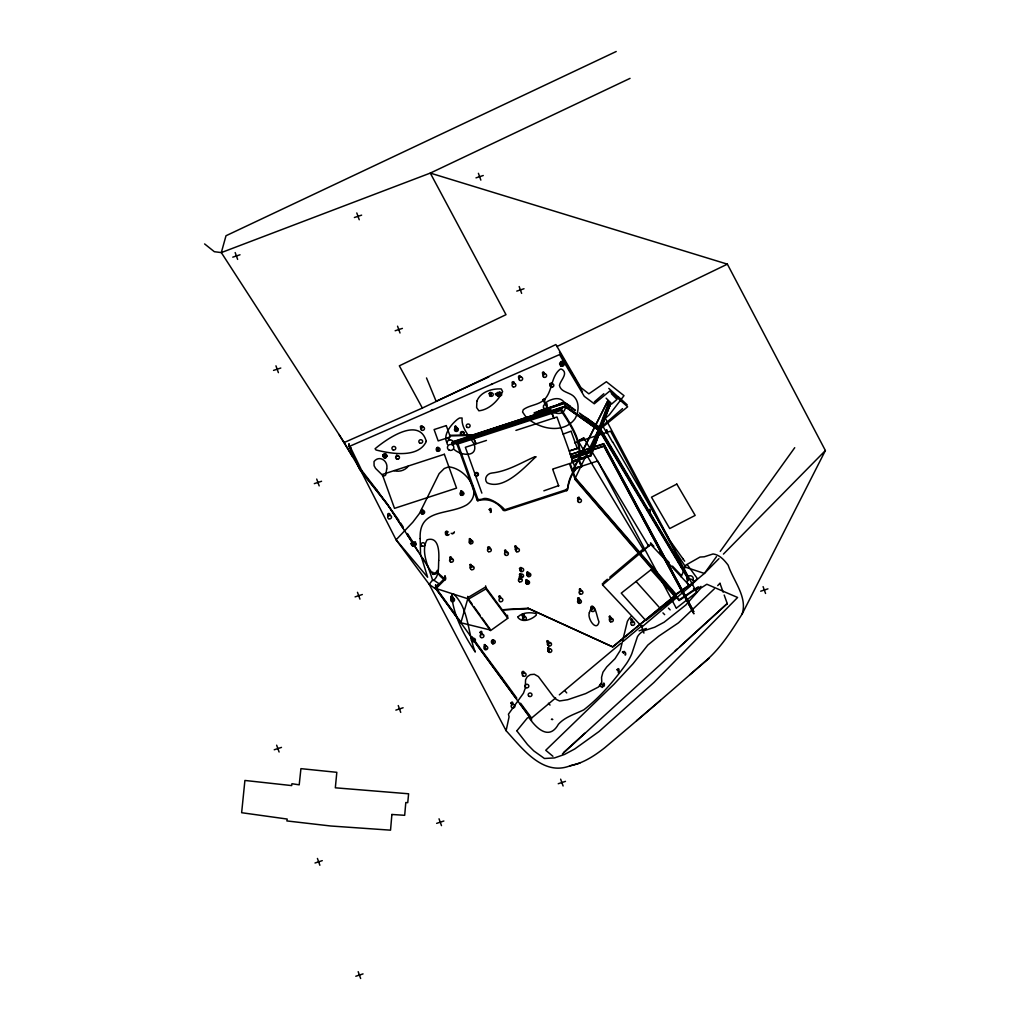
<?xml version="1.0" encoding="UTF-8"?>
<svg xmlns="http://www.w3.org/2000/svg" width="1030" height="1030" viewBox="0 0 1030 1030"><rect width="100%" height="100%" fill="white"/><g stroke="black" fill="none" stroke-linecap="round" stroke-linejoin="round"><path stroke-width="1.5" d="M524.386 673.092C523.794 668.663 519.249 674.019 523.819 673.697M204.609 243.93L214.343 251.706L221.321 252.595L430.295 173.091L727.373 264.156L825.391 450.548L742.154 613.983C731.416 631.055 720.369 648.72 704.739 661.736C671.702 690.769 638.407 719.494 604.726 747.767C594.452 755.853 583.07 763.294 570.028 765.818C542.707 776.517 521.927 747.986 506.103 730.708L509.09 716.841L508.421 714.215L523.459 693.203L525.249 688.246L525.57 679.787L527.218 676.762L530.373 674.637L534.312 674.277L538.355 676.543L553.265 696.447L556.355 699.46L559.573 700.979L567.749 699.705L585.697 693.589L598.533 686.971L601.765 682.246L601.559 677.302L602.962 672.178L606.773 666.874L615.039 658.672L620.266 650.419L627.373 621.425A18.36 17.15 -5.6 0 1 631.416 616.262M478.422 500.4L477.894 499.267L476.671 499.833L477.766 501.005L478.448 499.717L482.182 499.151C489.804 494.58 510.841 513.223 503.194 510.326C498.726 503.142 490.113 498.713 481.641 499.975L477.907 500.541M579.118 455.724C580.341 438.548 568.83 422.545 560.191 409.489C562.213 407.223 561.698 411.665 562.019 410.339C570.35 423.948 580.881 438.728 579.748 455.427M456.367 443.209L456.934 444.471L458.157 443.904L457.32 442.72L456.303 443.801L452.788 443.492M414.356 545.037L413.275 546.106M602.125 687.486L603.207 686.418M742.154 613.983C747.69 596.924 733.334 580.817 728.159 565.187C724.283 560.114 719.738 554.784 713.043 553.96L704.25 556.792L700.027 557.05L685.89 565.071L681.165 576.942M398.108 456.2L396.627 455.002L396.447 456.805M590.229 455.621L609.181 405.099L609.85 405.318L590.898 455.839L572.204 462.2L571.946 461.324L590.216 455.376L571.946 461.324M590.898 455.839L609.85 405.318M575.435 478.963L679.298 599.743L698.289 586.804L698.507 587.422L679.118 600.567L574.766 479.182L610.841 403.889M572.641 470.388L607.996 400.516L572.873 471.006M543.711 372.088L542.462 372.5M562.2 361.234L560.951 361.646M551.282 383.044L550.033 383.456M452.196 596.1L450.947 596.499M523.42 613.829L522.159 614.24M578.886 597.786L577.637 598.198M544.136 372.603L543.544 373.62L542.385 373.169M562.612 361.749L562.032 362.753L560.861 362.315M551.694 383.559L551.114 384.563L549.943 384.126M452.608 596.602L452.028 597.619L450.857 597.168M523.832 614.344L523.24 615.361L522.081 614.91M579.298 598.288L578.718 599.306L577.547 598.868M602.215 685.066C605.498 689.791 604.649 679.298 602.717 684.667C599.537 682.555 598.005 687.86 602.756 686.341M562.702 364.62L563.577 363.358M453.573 598.211L452.698 599.486L451.166 598.881M524.785 615.953L523.922 617.227L522.39 616.622M579.388 601.172L580.263 599.898M498.005 393.898C494.683 393.112 499.692 390.898 497.863 393.975C499.164 398.069 501.958 390.962 498.752 394.233C505.64 399.086 498.069 387.164 499.151 393.898M413.429 543.673L413.661 544.87L415.515 544.909L415.451 541.819L413.957 542.514L414.356 544.548L412.399 544.6L413.107 541.922L413.957 543.377L410.61 543.428L412.232 545.797L413.88 544.96M552.917 756.29L545.745 750.265L613.983 684.242L632.986 663.784L647.857 645.038L658.762 636.141L678.461 622.854L714.241 588.915M499.228 395.507L497.735 395.932L498.365 395.25M544.625 373.311L543.84 374.431L542.578 373.98M563.114 362.457L562.316 363.577L561.054 363.127M453.11 597.31L452.312 598.43L451.05 597.979M524.334 615.052L523.536 616.172L522.274 615.721M579.8 599.009L579.002 600.117L577.74 599.679M716.507 556.586L704.391 573.427L689.637 585.774M720.227 551.398L794.735 447.69M432.008 580.74L429.214 584.358L506.103 730.708M384.628 455.415L386.507 454.797M469.242 540.441L471.135 539.823M469.938 566.23L471.83 565.599M504.687 551.938L506.58 551.32M471.212 638.832L473.105 638.214M525.931 581.486L527.823 580.869M484.164 646.402L486.057 645.784M630.888 620.717L632.781 620.099M454.887 427.939L456.779 427.321M421.566 511.408L423.446 510.79M460.758 492.61L462.65 491.992M449.956 558.672L451.848 558.054M514.884 547.677L516.777 547.059M498.971 597.709L500.863 597.091M519.519 575.757L520.227 574.856M526.935 573.749L528.828 573.131M579.388 590.589L581.281 589.971M546.956 642.488L548.848 641.87M547.741 649.351L549.634 648.733M609.206 618L611.086 617.382M408.447 465.972C405.331 470.388 399.177 472.242 394.065 470.646M516.983 730.656L527.36 717.974L528.789 717.356C535.755 727.618 548.964 741.278 558.415 724.245C565.187 716.803 575.088 714.125 583.765 709.85C600.451 696.95 614.305 680.431 626.626 663.384A59.882 55.942 -5.6 0 0 631.802 653.741L637.454 636.707A15.45 14.433 -5.6 0 1 644.574 630.54L654.72 627.219L664.144 622.21L685.838 604.971L700.864 588.091L706.838 584.242L737.609 597.477L653.908 682.491L599.035 731.519L574.792 748.939L564.569 754.424L554.488 757.925L544.445 758.492L533.81 750.922L527.54 744.587L516.803 730.849M514.434 383.611C514.794 380.096 509.927 381.873 513.017 384.164M435.136 588.581L439.076 583.791L434.171 580.392M519.352 574.457L520.665 574.032M384.46 454.114L385.774 453.676M454.719 426.639L456.033 426.201M421.399 510.108L422.712 509.67M460.603 491.31L461.916 490.872M449.801 557.372L451.114 556.947M469.075 539.141L470.401 538.716M469.783 564.929L471.096 564.492M504.52 550.638L505.833 550.213M514.73 546.376L516.043 545.952M498.803 596.422L500.117 595.984M471.045 637.531L471.56 636.913L473.015 640.918L472.036 641.239M526.768 572.461L528.094 572.023M525.764 580.186L527.09 579.761M483.997 645.102L485.31 644.664M579.221 589.289L580.534 588.864M546.801 641.188L548.115 640.763M547.574 648.05L548.887 647.613M609.039 616.7L610.352 616.262M630.721 619.416L632.047 618.991M384.808 457.024L385.799 455.814L387.37 456.174M455.067 429.536L456.071 428.338M421.746 513.004L422.751 511.807L424.309 512.168M460.938 494.22L461.942 493.01L463.513 493.37M450.136 560.281L451.14 559.084L452.711 559.445M469.423 542.05L470.427 540.84L471.998 541.214M470.118 567.826L471.122 566.629L472.693 566.989M515.064 549.286L516.069 548.076M519.699 577.367L520.704 576.169L522.262 576.53M471.392 640.441L472.397 639.231L473.967 639.604M527.115 575.358L528.12 574.161L529.69 574.521M526.111 583.096L527.115 581.886L528.686 582.259M579.568 592.198L580.572 591.001L582.13 591.362M547.136 644.098L548.14 642.9L549.711 643.261M547.921 650.947L548.926 649.75M609.387 619.597L610.391 618.399L611.949 618.76M631.068 622.326L632.072 621.116L633.643 621.489M718.953 558.646L704.391 573.427L685.8 567.285L676.066 552.299L605.318 418.27L609.412 414.717L624.013 395.662L606.374 381.731L588.851 393.833L580.881 387.576L555.878 344.548L422.352 408.06L344.187 442.514L221.321 252.595L225.995 235.754L616.223 51.5M723.433 554.089L825.391 450.548M444.702 578.294L435.188 587.911L459.972 621.76M531.712 720.099L435.832 588.426L467.787 598.739L460.886 622.764L490.28 630M445.243 579.323L436.025 588.594L435.69 585.169M437.248 570.466C436.192 573.955 448.732 585.079 445.089 576.066M618.09 396.537L627.219 404.867M618.09 396.872L608.782 388.374M497.722 395.945C492.894 393.833 496.421 391.838 498.675 396.099L497.76 396.396M717.704 585.632L719.983 583.186M572.204 462.2L590.872 455.582M563.603 752.57L584.95 733.128M675.101 651.024L677.47 648.861M679.851 646.711L727.296 603.503L562.444 753.896M636.553 720.755L660.436 700.426M603.825 393.73L594.323 401.919M622.545 408.627L603.554 425.017M691.207 584.177L697.284 578.989M689.971 674.637L709.155 658.273M603.657 582.349L607.34 579.259M609.786 577.199L642.823 549.351L642.952 550.638L648.488 545.977L648.372 544.677M690.023 584.744L690.177 586.289L642.051 626.845L602.589 584.924L650.715 544.368L650.561 542.836L653.857 546.325M555.646 697.928L531.055 718.502L520.189 703.915M559.329 694.838L620.794 643.39M623.253 641.342L641.703 625.905M593.048 608.176C594.04 603.58 587.628 607.945 592.804 608.267M601.803 427.785L627.618 406.798L609.721 391.065L594.297 403.799L584.306 396.383L559.522 354.603L349.196 446.492L348.874 443.994M696.409 589.958L700.967 586.379M676.311 608.215L696.628 592.237L610.558 431.158L574.586 442.874M507.468 615.258L507.764 618.296L490.512 630.643L468.019 599.396L467.723 596.344M376.98 490.19L398.88 520.395M689.881 584.641L675.95 594.13L575.319 477.817L570.324 463.938L569.654 464.157L574.65 478.036L675.77 594.954L695.546 580.997L692.405 582.916M443.17 597.76L456.921 616.661M502.151 677.998L516.79 698.134M531.635 718.116L520.575 703.22M697.413 578.628L687.37 564.878M487.306 658.015L502.292 678.204M682.736 558.53L684.68 561.183M468.019 599.396L485.928 588.903L485.632 585.851M412.373 541.214L407.455 533.54M389.868 515.579C390.808 511.833 385.413 513.635 388.671 515.966M583.765 437.969L578.165 441.059L583.765 437.969L648.849 546.428M571.779 373.233L582.465 391.851M571.676 373.555L559.457 352.312M606.67 429.858L606.928 433.154M612.734 442.025L668.637 538.355M612.631 442.359L606.567 431.57M625.081 654.217C624.811 656.934 627.334 653.097 624.09 651.372M556.934 346.544L727.373 264.156M489.791 548.823C490.962 545.295 485.31 546.647 488.632 549.196M630.051 78.37L430.295 173.091L506 314.678L399.331 365.83L422.352 408.06M432.767 573.839L437.312 571.727M488.812 376.941L436.115 401.262L426.51 377.946M350.998 449.801L350.767 447.509M430.991 410.378L432.999 409.489M356.213 459.187L350.934 448.308M361.736 470.465L377.122 490.383M519.442 378.268C517.227 378.023 519.21 373.259 520.871 376.877M560.565 365.006C558.44 365.058 560.243 359.946 561.865 363.5M421.45 428.184C417.91 426.214 423.845 424.025 422.493 427.849M384.254 458.337L385.156 457.99L384.692 456.934M521.013 579.259L520.871 577.482A1.931 1.802 -5.6 0 0 523.549 575.719A1.931 1.802 -5.6 0 0 520.562 574.367A1.931 1.802 -5.6 0 0 520.768 577.47L519.146 576.89L519.635 579.658M452.26 442.334L550.458 410.249L518.811 420.832M452.299 442.578L550.265 409.683L467.298 436.733M453.973 442.398L493.164 429.343M515.773 421.811L548.926 410.764L515.773 421.566M452.505 443.145L550.432 410.262M538.703 411.034L564.62 402.447L570.35 406.245M534.145 412.798L564.646 402.691L575.487 410.198M538.922 411.601L564.839 403L569.951 406.721M534.364 413.365L564.865 403.258L575.088 410.674M452.131 443.402L565.573 406.09L600.052 430.682L688.207 577.817M452.157 443.673L565.612 406.361L600.078 430.952L688.246 578.088M452.35 443.956L565.174 406.567L599.653 431.145L687.654 578.306M452.376 444.226L565.213 406.837L600.078 430.952M232.767 257.152L240.016 254.783M354.384 217.51L361.633 215.141M476.002 177.868L483.25 175.512M273.542 370.388L280.791 368.032M395.16 330.759L402.408 328.39M516.764 291.117L524.013 288.748M491.168 384.46L492.443 384.048M562.097 365.65L562.959 365.367M560.603 366.204L561.517 365.908L561.118 364.813M490.319 396.344L491.233 396.048L490.834 394.966M551.192 387.46L552.054 387.177M455.711 430.347L456.689 430.025L455.247 426.034M544.046 402.73L544.96 402.434L544.561 401.34M385.452 457.822L386.417 457.5L384.988 453.509M546.26 407.365L547.162 407.069L546.776 405.975M314.317 483.637L321.566 481.268M558.981 403.889L563.333 402.473M397.168 459.161L398.082 458.865M452.234 441.896L550.896 409.734L553.947 418.231L550.226 409.695M481.074 432.87L512.747 422.545M452.44 442.462L497.696 427.708M437.647 451.204L438.561 450.908L438.175 449.827M515.914 430.411L556.985 417.021L573.311 462.367L553.535 468.805M486.456 440.428L465.367 447.303L481.86 493.113M563.14 434.106L571.122 431.145M570.646 450.561L577.328 448.372L569.307 450.986M571.251 456.625L604.031 445.939L693.911 613.816L603.863 446.312L571.354 456.908M571.637 458.157L589.894 452.209L608.872 401.932L609.541 402.151L590.563 452.415L571.869 458.775M461.582 495.018L462.56 494.696L461.118 490.705M422.39 513.816L423.356 513.494L421.927 509.502M574.65 478.036L575.319 477.817M543.853 490.821L558.672 485.632M490.332 512.477L491.246 512.18L490.847 511.086M446.518 535.072L447.419 534.776L447.033 533.682M452.325 533.501L453.187 533.218M470.066 542.849L471.045 542.527L469.603 538.535M355.08 596.885L362.328 594.516M515.708 550.084L516.687 549.763L515.245 545.771M649.402 513.404L650.316 513.095L649.93 512.013M520.588 571.47L521.502 571.174L521.103 570.092M452.093 600.503L452.955 600.22L451.513 596.216M520.343 578.165L521.309 577.856L519.88 573.865M527.759 576.156L528.738 575.847L527.296 571.856M526.755 583.894L527.733 583.572L526.291 579.581M523.317 618.245L524.18 617.961L522.738 613.957M578.783 602.19L579.645 601.919M492.649 643.802L493.563 643.505L493.177 642.411M484.988 648.81L485.967 648.488M547.78 644.896L548.758 644.587M548.565 651.758L549.531 651.436M274.238 749.763L281.486 747.394M395.855 710.121L403.103 707.765M639.076 630.849L646.325 628.48M760.694 591.207L767.942 588.851M622.339 652.157L624.167 651.565M618.193 672.629L619.107 672.333L618.708 671.238M315.013 863.011L322.261 860.642M436.63 823.369L443.866 821M558.234 783.727L565.483 781.371M355.788 976.247L363.036 973.891M570.028 765.818L579.89 763.05M581.564 465.354L580.482 466.217L581.371 467.169L582.311 465.856L580.817 465.586L578.229 459.419M527.888 608.228L501.945 609.824L528.107 608.846M449.775 435.33L472.307 434.815L475.963 443.66L472.307 435.407L449.981 435.922M550.509 410.944C570.375 422.055 570.157 392.34 550.934 399.885A12.463 11.639 -5.6 0 0 545.514 403.116L543.48 405.833L543.402 407.893L549.286 410.584M456.071 428.326L457.629 428.699M516.082 548.063L517.639 548.449M505.872 552.338L507.43 552.711M520.227 574.856L521.412 575.139M471.56 636.913L472.371 637.106M609.876 405.562L609.181 405.099M550.265 385.838L551.784 386.43M453.934 449.26C460.191 455.427 477.766 458.067 474.379 444.612C469.616 435.999 461.26 428.776 462.084 417.987L459.431 418.038L457.384 419.39A44.393 41.483 -5.6 0 0 450.136 426.999C447.11 431.3 444.175 437.106 446.698 442.308M434.93 588.439L429.214 584.358L396.087 539.81L360.693 470.414L343.556 441.522M585.697 417.369L599.756 427.566L688.22 577.276M579.323 412.978L599.756 427.566L599.383 428.3L687.628 577.495M585.298 417.845L599.357 428.042L687.602 577.238M580.199 414.382L599.383 428.3M528.519 419.081C541.226 429.574 564.157 433.656 575.075 418.656C578.706 412.052 579.723 402.73 574.212 396.833C570.002 392.185 560.887 392.456 559.445 385.452C560.256 380.315 568.972 373.311 561.672 369.178L560.333 369.101C550.947 375.989 552.698 390.898 544.728 399.177C538.935 405.241 529.678 404.842 523.279 409.67L522.558 412.013L526.33 417.459M498.044 395.584L498.675 396.099L498.404 395.353M413.558 545.295L414.189 545.81L413.79 544.716M445.423 579.478L437.737 572.796L437.505 570.517M611.369 393.666L617.022 399.382L611.794 403.915L606.129 398.198M668.444 608.112L670.157 609.876M662.947 612.889L664.659 614.653M659.342 552.144L669.204 562.625M672.487 566.114L681.255 575.435M650.715 544.368L690.177 586.289M636.077 581.461L660.642 608.897M693.499 588.774L695.121 590.615M565.11 691.066L566.719 692.92M548.423 703.233L550.033 705.087M360.693 470.414L386.726 503.116L403.232 528.467M485.928 588.903L507.764 618.296M435.896 587.963L443.325 597.966M457.964 618.09L459.779 620.536M507.327 616.674L485.503 587.061L467.607 597.76L472.101 604.044M475.075 642.385L515.669 697.838M475.5 641.78L487.448 658.209M578.873 459.123L581.512 465.367M668.406 538.484L682.877 558.724M473.903 606.554L480.212 615.361M482.014 617.871L490.113 629.188M400.683 523.137L403.181 526.961M406.708 533.81L412.785 543.145M414.524 545.81L418 551.153M422.352 557.822L424.09 560.487M426.69 564.492L428.429 567.169M338.844 434.261L352.44 456.47M578.152 440.943L644.059 550.78M607.005 433.282L603.297 426.999L603.078 424.721M676.028 607.7L597.645 461.002L575.281 468.302L570.015 453.689M432.742 572.049L432.96 574.328L437.557 572.976L433.012 574.457L388.632 506.142L359.715 469.513L349.093 446.273L351.101 450.007M356.444 459.586L361.839 470.684M579.787 457.32L579.285 455.582M579.143 457.616L578.654 455.878M763.088 586.637L765.548 593.46M720.009 583.444L723.137 592.147M724.18 595.044L727.322 603.747M478.396 173.31L480.856 180.121M519.172 286.546L521.631 293.37M641.484 626.279L643.93 633.102M571.161 431.493L577.367 448.719M543.042 372.216L544.007 374.881M631.248 618.811L632.69 622.802M623.51 651.771L623.691 653.393L622.699 652.042M609.567 616.095L610.996 620.086M552.634 469.101L558.711 485.98M592.34 608.421L592.726 609.515M579.748 588.697L580.701 591.349M578.203 597.902L579.169 600.58M547.316 640.596L548.282 643.248M548.102 647.445L549.054 650.11M505.048 550.046L506 552.698M448.629 437.493L449.634 440.274M447.96 437.711L448.964 440.48M499.331 595.816L500.284 598.481M356.792 212.94L359.238 219.763M397.554 326.188L400.013 332.999M560.642 779.156L563.101 785.98M470.298 564.324L471.264 566.989M481.641 633.926L482.027 635.021M484.525 644.497L485.478 647.162M450.329 556.779L451.282 559.432M235.175 252.582L237.634 259.393M275.95 365.83L278.396 372.641M316.712 479.066L319.171 485.89M357.487 592.314L359.946 599.125M398.262 705.563L400.709 712.374M439.025 818.799L441.484 825.622M276.645 745.192L279.104 752.016M317.42 858.441L319.867 865.251M358.183 971.689L360.642 978.5M641.896 625.3L642.051 626.845M606.593 429.729L606.773 433.398M606.477 430.991L606.709 433.269M602.434 583.379L602.589 584.924M444.909 575.899L445.256 579.658M444.844 577.212L445.063 579.504M435.857 584.989L436.192 588.413M435.497 585.001L435.832 588.426M350.535 447.612L350.87 450.11M349.106 443.891L349.325 446.441M687.718 580.791A3.206 3 -5.6 0 1 687.705 576.736A3.206 3 -5.6 0 1 692.031 576.324A3.206 3 -5.6 0 1 692.791 580.302M453.316 443.479A3.206 3 -5.6 0 1 452.556 444.857M447.484 444.509A3.206 3 -5.6 0 1 449.222 440.016A3.206 3 -5.6 0 1 453.393 442.694M449.08 534.364A1.931 1.802 -5.6 0 1 445.745 534.596A1.931 1.802 -5.6 0 1 447.239 531.789M447.741 531.815A1.931 1.802 -5.6 0 1 448.217 531.956M454.359 531.789A1.931 1.802 -5.6 0 1 451.166 533.295M589.379 612.605C586.907 618.502 596.756 632.536 598.997 621.811C596.589 616.725 594.426 597.387 589.379 612.605M383.212 454.616C382.8 459.934 387.847 453.573 383.212 454.591M436.553 448.295C439.025 453.252 439.218 444.149 436.553 448.295M445.423 532.162C447.78 537.106 448.192 528.004 445.423 532.162M480.019 632.407C482.413 637.325 482.671 628.236 480.019 632.407M489.224 393.447C491.58 398.43 492.057 389.314 489.224 393.447M489.237 509.567C491.619 514.562 491.928 505.46 489.25 509.528M491.568 640.892C494.078 645.823 494.194 636.772 491.568 640.853M510.919 703.13C513.365 708.086 513.597 699.1 510.932 703.052M519.493 568.56C521.811 573.53 522.3 564.504 519.506 568.521M542.952 399.82C545.024 404.751 545.874 395.855 542.952 399.782M545.166 404.455C547.6 409.412 547.831 400.387 545.179 404.378M577.56 498.237C579.89 503.194 580.328 494.168 577.56 498.198M617.099 669.719C619.429 674.714 619.88 665.663 617.112 669.642M648.321 510.494C650.844 515.476 650.973 506.361 648.321 510.455M438.728 560.449C438.304 567.002 439.462 576.118 433.334 580.495L432.69 580.482C429.368 568.676 419.97 551.797 427.09 539.823C439.231 535.935 439.205 552.968 438.728 560.449M551.514 719.378L552.788 719.455L551.514 719.339M451.629 595.314C453.664 615.927 463.861 635.072 475.294 652.029C467.697 633.772 469.036 608.241 453.586 594.053L451.629 595.314M386.688 468.92L385.825 474.779L384.641 475.834L382.954 475.654L375.59 468.431L374.096 465.727L374.019 461.556C379.413 454.591 388.632 461.118 386.688 468.92M420.176 538.613L420.536 554.166L427.643 577.251L396.087 539.81L412.773 522.236L419.377 513.558L439.115 473.633L444.278 468.508L448.552 466.886C464.491 467.839 484.615 492.263 467.002 504.687C449.093 515.528 418.669 507.842 420.176 538.613M391.889 814.473L390.537 830.167L330.733 825.996L286.868 820.936L287.203 819.056L241.638 812.709L244.908 780.457L291.67 785.581L291.941 783.727L299.202 784.834L300.927 768.65L336.823 772.32L335.329 787.808L408.614 793.782L407.738 802.666L405.794 802.537L404.687 815.309L391.889 814.473M567.89 486.237L567.466 489.379C569.024 481.667 571.238 473.504 577.199 467.916L580.663 466.912L576.98 467.298C571.882 472.307 569.036 479.246 567.89 486.237M426.317 441.394C418.283 458.517 391.052 453.741 376.04 449.994L375.087 448.745C386.121 439.385 419.146 415.888 426.317 441.394M476.877 401.198L476.62 407.584L478.873 410.803C489.147 409.786 498.288 400.709 502.614 391.58L501.288 388.954C492.16 388.4 480.341 391.786 476.877 401.198M535.832 456.869C524.669 467.131 503.953 490.615 487.061 482.8C483.546 478.731 487.139 473.427 491.941 473.015C507.43 471.328 520.845 462.895 534.789 456.754L535.832 456.869M565.934 489.598C566.886 493.125 568.946 487.306 565.934 489.598M518.129 616.725L517.948 617.524C522.571 623.343 531.853 619.442 536.295 615.142L536.115 613.571C530.244 612.142 522.738 612.322 518.129 616.725M528.068 608.254L612.708 646.892L675.744 594.967L612.708 646.892L528.068 608.254M650.909 569.796L621.257 593.138L645.823 620.575L675.474 597.233L650.909 569.796M676.813 484.087L651.488 497.181L669.706 528.557L695.16 515.412L676.813 484.087M693.692 611.537L603.644 444.033L571.019 454.346L603.812 443.66L693.692 611.537M446.273 425.596L434.094 429.562L438.175 440.904L450.355 436.926L446.273 425.596M560.127 409.67L457.951 442.964L458.26 443.827L560.436 410.519L560.127 409.67M458.105 444.278L457.127 444.6L476.864 499.408L477.843 499.087L458.105 444.278M444.355 454.269L382.31 474.482L394.516 508.344L456.548 488.13L444.355 454.269M565.818 489.842L504.945 509.696L505.267 510.597L566.14 490.756L565.818 489.842M688.697 584.705A3.206 3 -5.6 0 0 693.615 582.233A3.206 3 -5.6 0 0 688.928 579.504A3.206 3 -5.6 0 0 688.697 584.705M449.157 450.11A3.206 3 -5.6 0 0 453.844 447.252A3.206 3 -5.6 0 0 448.9 444.921A3.206 3 -5.6 0 0 449.157 450.11M523.292 676.195A1.931 1.802 -5.6 0 0 526.073 674.431A1.931 1.802 -5.6 0 0 523.086 673.079A1.931 1.802 -5.6 0 0 523.292 676.195M523.588 620.021A1.931 1.802 -5.6 0 0 526.369 618.27A1.931 1.802 -5.6 0 0 523.382 616.919A1.931 1.802 -5.6 0 0 523.588 620.021M484.988 649.57A1.931 1.802 -5.6 0 0 487.769 647.819A1.931 1.802 -5.6 0 0 484.782 646.467A1.931 1.802 -5.6 0 0 484.988 649.57M512.206 707.765A1.931 1.802 -5.6 0 0 514.974 706.001A1.931 1.802 -5.6 0 0 512 704.649A1.931 1.802 -5.6 0 0 512.206 707.765M520.897 571.495A1.931 1.802 -5.6 0 0 523.665 569.732A1.931 1.802 -5.6 0 0 520.691 568.38A1.931 1.802 -5.6 0 0 520.897 571.495M519.481 581.783A1.931 1.802 -5.6 0 0 522.262 580.019A1.931 1.802 -5.6 0 0 519.274 578.667A1.931 1.802 -5.6 0 0 519.481 581.783M591.993 611.395A1.931 1.802 -5.6 0 0 594.774 609.631A1.931 1.802 -5.6 0 0 591.787 608.279A1.931 1.802 -5.6 0 0 591.993 611.395M548.733 645.861A1.931 1.802 -5.6 0 0 551.514 644.111A1.931 1.802 -5.6 0 0 548.527 642.746A1.931 1.802 -5.6 0 0 548.733 645.861M472.654 641.703A1.931 1.802 -5.6 0 0 475.435 639.939A1.931 1.802 -5.6 0 0 472.448 638.587A1.931 1.802 -5.6 0 0 472.654 641.703M529.201 696.396A1.931 1.802 -5.6 0 0 531.982 694.645A1.931 1.802 -5.6 0 0 528.995 693.293A1.931 1.802 -5.6 0 0 529.201 696.396M492.482 643.518A1.931 1.802 -5.6 0 0 495.263 641.754A1.931 1.802 -5.6 0 0 492.276 640.403A1.931 1.802 -5.6 0 0 492.482 643.518M578.615 603.22A1.931 1.802 -5.6 0 0 581.396 601.469A1.931 1.802 -5.6 0 0 578.409 600.117A1.931 1.802 -5.6 0 0 578.615 603.22M549.029 652.286A1.931 1.802 -5.6 0 0 551.81 650.535A1.931 1.802 -5.6 0 0 548.823 649.183A1.931 1.802 -5.6 0 0 549.029 652.286M610.52 621.772A1.931 1.802 -5.6 0 0 613.301 620.009A1.931 1.802 -5.6 0 0 610.314 618.657A1.931 1.802 -5.6 0 0 610.52 621.772M526.073 687.692A1.931 1.802 -5.6 0 0 528.854 685.941A1.931 1.802 -5.6 0 0 525.867 684.59A1.931 1.802 -5.6 0 0 526.073 687.692M419.892 443.132A1.931 1.802 -5.6 0 0 422.673 441.368A1.931 1.802 -5.6 0 0 419.686 440.016A1.931 1.802 -5.6 0 0 419.892 443.132M543.84 377.25A1.931 1.802 -5.6 0 0 546.621 375.487A1.931 1.802 -5.6 0 0 543.634 374.135A1.931 1.802 -5.6 0 0 543.84 377.25M455.53 431.261A1.931 1.802 -5.6 0 0 458.311 429.51A1.931 1.802 -5.6 0 0 455.324 428.145A1.931 1.802 -5.6 0 0 455.53 431.261M551.063 387.035A1.931 1.802 -5.6 0 0 553.844 385.284A1.931 1.802 -5.6 0 0 550.857 383.933A1.931 1.802 -5.6 0 0 551.063 387.035M498.469 396.112A1.931 1.802 -5.6 0 0 501.25 394.361A1.931 1.802 -5.6 0 0 498.263 393.009A1.931 1.802 -5.6 0 0 498.469 396.112M388.748 518.734A1.931 1.802 -5.6 0 0 391.529 516.97A1.931 1.802 -5.6 0 0 388.542 515.618A1.931 1.802 -5.6 0 0 388.748 518.734M578.68 502.344A1.931 1.802 -5.6 0 0 581.461 500.58A1.931 1.802 -5.6 0 0 578.474 499.228A1.931 1.802 -5.6 0 0 578.68 502.344M490.473 396.202A1.931 1.802 -5.6 0 0 493.254 394.439A1.931 1.802 -5.6 0 0 490.267 393.087A1.931 1.802 -5.6 0 0 490.473 396.202M437.286 451.153A1.931 1.802 -5.6 0 0 440.068 449.402A1.931 1.802 -5.6 0 0 437.081 448.05A1.931 1.802 -5.6 0 0 437.286 451.153M421.708 430.231A1.931 1.802 -5.6 0 0 424.489 428.48A1.931 1.802 -5.6 0 0 421.502 427.128A1.931 1.802 -5.6 0 0 421.708 430.231M396.692 459.032A1.931 1.802 -5.6 0 0 399.473 457.269A1.931 1.802 -5.6 0 0 396.486 455.917A1.931 1.802 -5.6 0 0 396.692 459.032M422.107 546.119A1.931 1.802 -5.6 0 0 424.888 544.368A1.931 1.802 -5.6 0 0 421.901 543.016A1.931 1.802 -5.6 0 0 422.107 546.119M392.997 449.853A1.931 1.802 -5.6 0 0 395.777 448.089A1.931 1.802 -5.6 0 0 392.791 446.737A1.931 1.802 -5.6 0 0 392.997 449.853M519.88 380.405A1.931 1.802 -5.6 0 0 522.661 378.641A1.931 1.802 -5.6 0 0 519.674 377.289A1.931 1.802 -5.6 0 0 519.88 380.405M561.35 366.049A1.931 1.802 -5.6 0 0 564.131 364.285A1.931 1.802 -5.6 0 0 561.144 362.933A1.931 1.802 -5.6 0 0 561.35 366.049M467.324 427.424A1.931 1.802 -5.6 0 0 470.105 425.66A1.931 1.802 -5.6 0 0 467.118 424.309A1.931 1.802 -5.6 0 0 467.324 427.424M383.933 457.372A1.931 1.802 -5.6 0 0 386.714 455.608A1.931 1.802 -5.6 0 0 383.727 454.256A1.931 1.802 -5.6 0 0 383.933 457.372M513.12 386.817A1.931 1.802 -5.6 0 0 515.901 385.065A1.931 1.802 -5.6 0 0 512.914 383.714A1.931 1.802 -5.6 0 0 513.12 386.817M413.249 545.849A1.931 1.802 -5.6 0 0 416.03 544.085A1.931 1.802 -5.6 0 0 413.043 542.733A1.931 1.802 -5.6 0 0 413.249 545.849M451.758 601.52A1.931 1.802 -5.6 0 0 454.539 599.769A1.931 1.802 -5.6 0 0 451.552 598.417A1.931 1.802 -5.6 0 0 451.758 601.52M488.529 551.655A1.931 1.802 -5.6 0 0 491.31 549.904A1.931 1.802 -5.6 0 0 488.323 548.552A1.931 1.802 -5.6 0 0 488.529 551.655M470.221 543.673A1.931 1.802 -5.6 0 0 472.989 541.922A1.931 1.802 -5.6 0 0 470.015 540.557A1.931 1.802 -5.6 0 0 470.221 543.673M516.622 551.72A1.931 1.802 -5.6 0 0 519.403 549.956A1.931 1.802 -5.6 0 0 516.416 548.604A1.931 1.802 -5.6 0 0 516.622 551.72M461.092 495.211A1.931 1.802 -5.6 0 0 463.873 493.46A1.931 1.802 -5.6 0 0 460.886 492.108A1.931 1.802 -5.6 0 0 461.092 495.211M500.078 601.572A1.931 1.802 -5.6 0 0 502.859 599.808A1.931 1.802 -5.6 0 0 499.872 598.456A1.931 1.802 -5.6 0 0 500.078 601.572M481.165 637.557A1.931 1.802 -5.6 0 0 483.946 635.806A1.931 1.802 -5.6 0 0 480.959 634.454A1.931 1.802 -5.6 0 0 481.165 637.557M580.16 594.053A1.931 1.802 -5.6 0 0 582.941 592.289A1.931 1.802 -5.6 0 0 579.954 590.937A1.931 1.802 -5.6 0 0 580.16 594.053M450.651 562.032A1.931 1.802 -5.6 0 0 453.432 560.269A1.931 1.802 -5.6 0 0 450.445 558.917A1.931 1.802 -5.6 0 0 450.651 562.032M528.055 576.53A1.931 1.802 -5.6 0 0 530.836 574.779A1.931 1.802 -5.6 0 0 527.849 573.414A1.931 1.802 -5.6 0 0 528.055 576.53M421.849 513.854A1.931 1.802 -5.6 0 0 424.63 512.103A1.931 1.802 -5.6 0 0 421.643 510.751A1.931 1.802 -5.6 0 0 421.849 513.854M526.768 584.126A1.931 1.802 -5.6 0 0 529.549 582.362A1.931 1.802 -5.6 0 0 526.562 581.01A1.931 1.802 -5.6 0 0 526.768 584.126M631.892 625.21A1.931 1.802 -5.6 0 0 634.673 623.446A1.931 1.802 -5.6 0 0 631.686 622.094A1.931 1.802 -5.6 0 0 631.892 625.21M471.354 569.59A1.931 1.802 -5.6 0 0 474.135 567.826A1.931 1.802 -5.6 0 0 471.148 566.474A1.931 1.802 -5.6 0 0 471.354 569.59M505.614 555.299A1.931 1.802 -5.6 0 0 508.395 553.548A1.931 1.802 -5.6 0 0 505.408 552.196A1.931 1.802 -5.6 0 0 505.614 555.299M461.414 434.918A1.931 1.802 -5.6 0 0 464.208 433.179A1.931 1.802 -5.6 0 0 461.234 431.802A1.931 1.802 -5.6 0 0 461.414 434.918M462.74 434.544A1.416 1.313 -5.6 0 0 463.629 432.87A1.416 1.326 -5.6 0 0 461.839 432.034A1.416 1.326 -5.6 0 0 460.951 433.746A1.416 1.313 -5.6 0 0 462.74 434.544M475.654 475.886A1.931 1.802 -5.6 0 0 478.448 474.148A1.931 1.802 -5.6 0 0 475.474 472.77A1.931 1.802 -5.6 0 0 475.654 475.886M476.967 475.512A1.416 1.313 -5.6 0 0 477.869 473.839A1.416 1.326 -5.6 0 0 476.079 473.002A1.416 1.326 -5.6 0 0 475.19 474.714A1.416 1.313 -5.6 0 0 476.967 475.512"/></g></svg>
